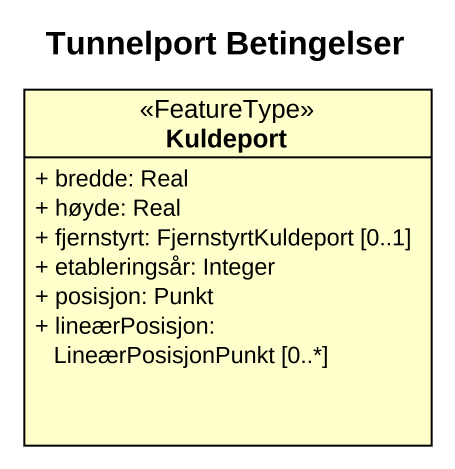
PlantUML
@startuml
title Tunnelport Betingelser
hide circle
hide empty members
skinparam classAttributeIconSize 0
class Kuldeport <<FeatureType>> {
  + bredde: Real
  + høyde: Real
  + fjernstyrt: FjernstyrtKuldeport [0..1]
  + etableringsår: Integer
  + posisjon: Punkt
  + lineærPosisjon: LineærPosisjonPunkt [0..*]
}
@enduml
